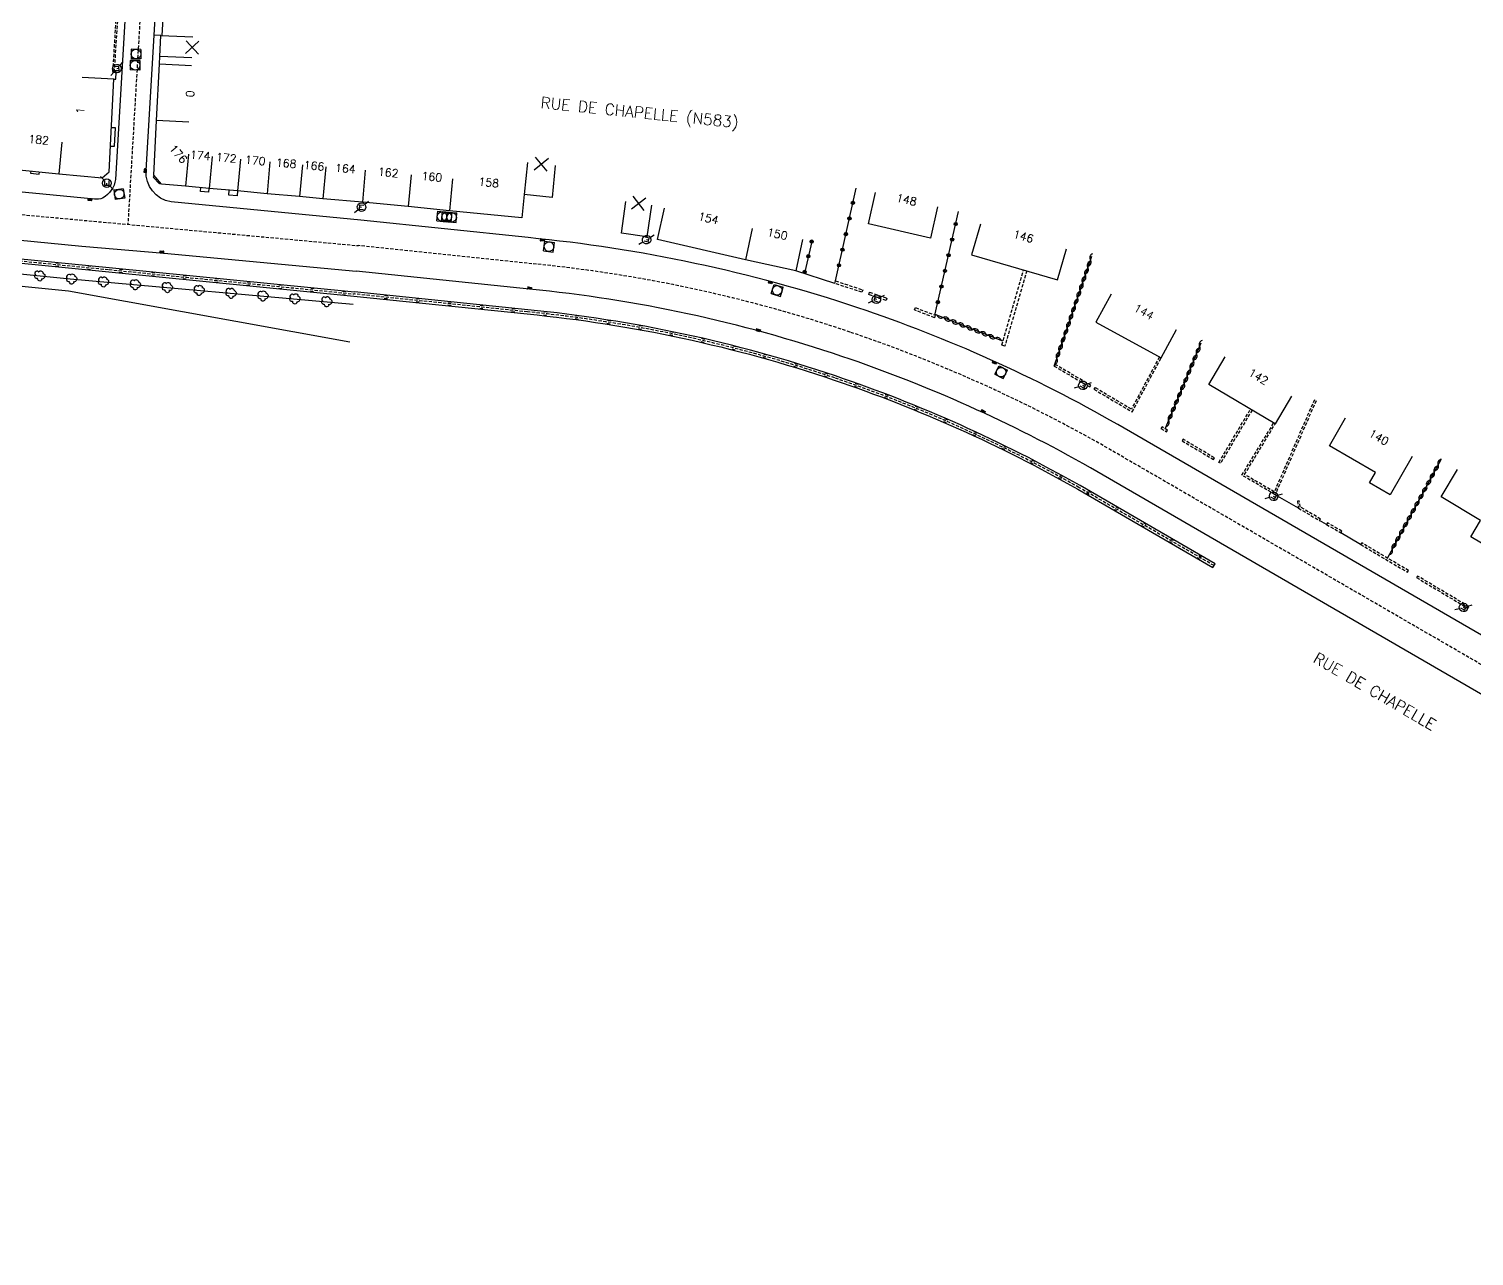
# Model space of a CAD drawing. Extents: x 146000 to 147001, y 128004 to 129000.
# Drawn here: x 146335.3 to 146561, y 128183.3 to 128374.8 of the extents above; entities that cross this region are included whole.
import ezdxf
from ezdxf.enums import TextEntityAlignment as Align

# ---------------------------------------------------------------- set-up
doc = ezdxf.new("R2010")
doc.units = 0
doc.header["$MEASUREMENT"] = 0
doc.linetypes.add('DASHED', pattern=[0.75, 0.5, -0.25])
doc.layers.get('0').update_dxf_attribs({"linetype": 'CONTINUOUS'})
for name, color, linetype in [('W0001', 6, 'DASHED'), ('W0008', 7, 'CONTINUOUS'), ('W0100', 7, 'CONTINUOUS'), ('W0112', 1, 'DASHED'), ('W0211', 2, 'CONTINUOUS'), ('W0220', 5, 'DASHED'), ('W0300', 7, 'CONTINUOUS'), ('W0302', 3, 'CONTINUOUS'), ('W0310', 3, 'CONTINUOUS'), ('W0322', 7, 'CONTINUOUS'), ('W0334', 7, 'CONTINUOUS'), ('W0400', 7, 'CONTINUOUS'), ('W0420', 7, 'CONTINUOUS'), ('W0471', 7, 'CONTINUOUS'), ('W0989', 7, 'CONTINUOUS'), ('W0991', 7, 'CONTINUOUS'), ('W1102', 7, 'CONTINUOUS')]:
    doc.layers.add(name, color=color, linetype=linetype)
doc.styles.get("Standard").update_dxf_attribs({"font": 'romans.shx', "width": 0.85})

# ---------------------------------------------------------------- blocks, each defined once
blk = doc.blocks.new('t991o')
at = {"color": 0, "linetype": 'Continuous'}
for p, q in [((-1, 1), (1, -1)), ((-1, -1), (1, 1))]:
    blk.add_line(p, q, dxfattribs=at)
blk = doc.blocks.new('T300')
for p, q in [((-0.8, 0.51), (-0.86, 0.34)), ((-0.86, 0.34), (-0.86, 0.17)), ((-0.86, 0.17), (-0.74, 0.06)), ((-0.69, 0.63), (-0.8, 0.51)), ((-0.8, -0.06), (-0.74, 0.06)), ((-0.74, 0.06), (-0.69, 0.11)), ((-0.57, 0.69), (-0.69, 0.63)), ((-0.46, 0.69), (-0.57, 0.69)), ((-0.29, 0.63), (-0.46, 0.69)), ((-0.29, 0.63), (-0.17, 0.74)), ((-0.23, 0.57), (-0.29, 0.63)), ((-0.17, 0.74), (-0.06, 0.8)), ((-0.06, 0.8), (0.06, 0.8)), ((0.06, 0.8), (0.23, 0.74)), ((0.23, 0.74), (0.34, 0.63)), ((0.34, 0.63), (0.4, 0.51)), ((0.46, 0.46), (0.34, 0.46)), ((0.4, 0.51), (0.4, 0.46)), ((0.57, 0.4), (0.46, 0.46)), ((0.57, 0.4), (0.69, 0.29)), ((0.69, 0.29), (0.74, 0.17)), ((0.74, 0.06), (0.69, -0.17)), ((0.74, 0.17), (0.74, 0.06)), ((-0.8, -0.17), (-0.8, -0.06)), ((-0.8, -0.23), (-0.8, -0.17)), ((-0.74, -0.34), (-0.8, -0.23)), ((-0.69, -0.4), (-0.74, -0.34)), ((-0.51, -0.46), (-0.69, -0.4)), ((-0.4, -0.46), (-0.51, -0.46)), ((-0.4, -0.46), (-0.34, -0.46)), ((-0.34, -0.46), (-0.34, -0.4)), ((-0.34, -0.51), (-0.34, -0.46)), ((-0.29, -0.63), (-0.34, -0.51)), ((-0.17, -0.74), (-0.29, -0.63)), ((-0.06, -0.8), (-0.17, -0.74)), ((0.06, -0.8), (-0.06, -0.8)), ((0.17, -0.74), (0.06, -0.8)), ((0.23, -0.69), (0.17, -0.74)), ((0.29, -0.46), (0.23, -0.46)), ((0.29, -0.63), (0.23, -0.69)), ((0.46, -0.4), (0.29, -0.46)), ((0.34, -0.51), (0.29, -0.63)), ((0.34, -0.51), (0.34, -0.46)), ((0.57, -0.34), (0.46, -0.4)), ((0.63, -0.29), (0.57, -0.34)), ((0.69, -0.17), (0.63, -0.29))]:
    blk.add_line(p, q)
blk = doc.blocks.new('t220o')
at = {"color": 0, "linetype": 'Continuous'}
for p, q in [((-0.25, 0.25), (0.25, 0.25)), ((-0.25, -0.25), (0.25, -0.25))]:
    blk.add_line(p, q, dxfattribs=at)
blk = doc.blocks.new('T400')
for p, q in [((-0.15, 0.3), (0.15, 0.3)), ((-0.15, -0.25), (-0.15, 0.3)), ((-0.15, 0.15), (0.15, 0.15)), ((-0.15, 0), (0.15, 0)), ((0.15, 0.3), (0.15, -0.25)), ((-0.15, -0.15), (0.15, -0.15)), ((-0.15, -0.25), (-0.15, -0.3)), ((-0.15, -0.3), (0.15, -0.3)), ((0.15, -0.3), (0.15, -0.25))]:
    blk.add_line(p, q)
blk = doc.blocks.new('T471')
for p, q in [((-0.333334, 0.333334), (-0.333334, -0.333334)), ((-0.333334, 0.333334), (0.333334, 0.333334)), ((-0.333334, 0), (0, 0)), ((0.500001, 0.500001), (1.000002, 1.000002)), ((-0.500001, -0.500001), (-1.000002, -1.000002)), ((-0.333334, -0.333334), (0.333334, -0.333334))]:
    blk.add_line(p, q)
blk.add_ellipse((0, 0), major_axis=(0.471405, 0.471405), ratio=1, start_param=5.4977871438, end_param=11.780972451)
blk = doc.blocks.new('T420')
for p, q in [((0.75, 0.75), (-0.75, 0.75)), ((-0.75, 0.75), (-0.75, -0.75)), ((0.75, 0.75), (0.75, -0.75)), ((0.75, -0.75), (-0.75, -0.75))]:
    blk.add_line(p, q)
blk.add_ellipse((0, 0), major_axis=(-0.53, 0.53), ratio=1, start_param=3.926991, end_param=10.210176)
blk = doc.blocks.new('t310o')
at = {"color": 0, "linetype": 'Continuous'}
for centre, start, end in [((-0.5, 0.38), 216.8699, 323.1304), ((0.5, -0.37), 36.8699, 143.1303)]:
    blk.add_arc(centre, 0.625, start, end, dxfattribs=at)
blk = doc.blocks.new('t322o')
at = {"color": 0, "linetype": 'Continuous'}
for radius in [0.25, 0.15]:
    blk.add_circle((0, 0), radius, dxfattribs=at)

msp = doc.modelspace()

# ---------------------------------------------------------------- linework, layer by layer
at = {"layer": 'W0001'}
for points in [[(146370.22, 128580.47), (146362.11, 128532.3), (146355.94, 128495.11, 0.057407), (146354.37, 128474.82), (146355.25, 128444.68, -0.025929), (146354.94, 128420.96), (146354.06, 128399.95), (146350.79, 128344.31, -0.248728)], [(146764.38, 128187.07), (146751.54, 128191.49), (146717.96, 128202.99), (146698.44, 128209.67), (146668.04, 128220.07, -0.033093), (146635.91, 128233.43, -0.012212), (146611.39, 128247.08), (146581.95, 128264.12), (146565.39, 128273.71), (146503.08, 128309.79, 0.047576), (146463.58, 128327.49, 0.057368), (146413.89, 128338.18), (146386.79, 128340.99)]]:
    msp.add_lwpolyline(points, format="xyb", dxfattribs=at)
at = {"layer": 'W0001', "flags": 128}
msp.add_lwpolyline([(146283.45, 128350.52), (146386.79, 128340.99)], dxfattribs=at)
at = {"layer": 'W0008'}
for points in [[(146351.35, 128575.15), (146359.1, 128576.45, -0.494313), (146365.31, 128569.34), (146359.16, 128532.8), (146353, 128495.64, 0.057259), (146351.38, 128474.72), (146352.26, 128444.58, -0.019902), (146352.22, 128421.12), (146351.71, 128400.04), (146348.85, 128351.34, -0.238777), (146346.85, 128348.42, -0.132636), (146345.58, 128348.27)], [(146387.15, 128344.98), (146357.53, 128347.81, -0.382709), (146353.64, 128352.74), (146354.87, 128373.83), (146357.72, 128421.78, 0.032887), (146358.2, 128445.79), (146357.37, 128474.38, -0.061548), (146358.95, 128494.48), (146364.98, 128531.47), (146371.14, 128567.89, -0.316395), (146379.22, 128576.26, -0.081991), (146382.26, 128576.29), (146421.23, 128572.03)], [(146765.68, 128190.87), (146753.15, 128195.13), (146717.36, 128207.38), (146699.28, 128213.57), (146669.65, 128223.73, -0.036629), (146637.73, 128237, -0.015294), (146613.29, 128250.6), (146584.36, 128267.34), (146567.71, 128276.97), (146505.36, 128313.08, 0.048768), (146464.76, 128331.31, 0.05659), (146413.28, 128342.24), (146387.15, 128344.98)], [(146763.09, 128183.28), (146750.24, 128187.7), (146716.67, 128199.2), (146697.15, 128205.88), (146666.75, 128216.28, -0.033133), (146634.09, 128229.87, -0.012225), (146609.37, 128243.63), (146579.95, 128260.65), (146563.38, 128270.25), (146501.09, 128306.32, 0.047557), (146462.3, 128323.7, 0.057382), (146413.49, 128334.2), (146386.43, 128336.99)]]:
    msp.add_lwpolyline(points, format="xyb", dxfattribs=at)
for points in [[(146345.58, 128348.27), (146345.57, 128348.27), (146345.58, 128348.27), (146309.46, 128351.74), (146283.81, 128354.21)], [(146291.29, 128345.98), (146308.48, 128344.35), (146343.6, 128340.89), (146356.44, 128339.82), (146386.43, 128336.99)]]:
    msp.add_lwpolyline(points, dxfattribs=at)
at = {"layer": 'W0100'}
for points in [[(146360.77, 128370.29), (146355.77, 128370.51), (146355.92, 128373.78), (146360.91, 128373.56)], [(146387.85, 128352.75), (146387.4, 128347.77), (146381.24, 128348.32), (146377.6, 128348.64), (146372.53, 128349.1), (146367.92, 128349.53), (146363.5, 128349.92), (146359.79, 128350.27), (146356.06, 128350.61), (146354.85, 128352), (146355.28, 128360.53), (146355.73, 128369.36), (146360.72, 128369.11)], [(146333.28, 128357.88), (146332.79, 128352.91), (146339.98, 128352.2), (146346.78, 128351.56), (146347.86, 128352.54), (146348.62, 128366.99), (146343.63, 128367.25)], [(146417.53, 128353.51), (146417.02, 128348.53), (146412.65, 128348.99), (146412.3, 128345.31), (146401, 128346.45), (146394.54, 128347.1), (146387.4, 128347.77)], [(146477.23, 128347.06), (146476.12, 128342.18), (146466.42, 128344.39), (146467.53, 128349.27)], [(146432.53, 128347.31), (146431.81, 128342.36), (146427.85, 128342.93), (146428.57, 128347.88)], [(146456.14, 128341.95), (146455.07, 128337.06), (146447.22, 128338.79), (146433.47, 128341.97), (146434.6, 128346.84)], [(146483.91, 128344.37), (146482.52, 128339.57), (146495.96, 128335.68), (146497.35, 128340.49)], [(146532.5, 128317.48), (146529.95, 128313.18), (146519.6, 128319.32), (146522.15, 128323.62)], [(146551.35, 128308.07), (146547.89, 128302.11), (146544.68, 128303.97), (146545.63, 128305.6), (146538.43, 128309.77), (146540.94, 128314.1)], [(146570.45, 128298.93), (146566.37, 128292.06), (146560.5, 128295.54), (146562.03, 128298.11), (146555.86, 128301.77), (146558.41, 128306.07)]]:
    msp.add_lwpolyline(points, dxfattribs=at)
at = {"layer": 'W0100', "flags": 128}
msp.add_lwpolyline([(146504.34, 128333.43), (146501.95, 128329.04), (146512.14, 128323.49), (146514.53, 128327.88)], dxfattribs=at)
at = {"layer": 'W0112'}
for points in [[(146348.9, 128376.16), (146348.39, 128368.09), (146348.69, 128368.07), (146349.2, 128376.14)], [(146491.14, 128337.08), (146487.73, 128325.3), (146487.25, 128325.49), (146490.64, 128337.22)], [(146511.87, 128323.63), (146507.49, 128315.46), (146501.81, 128318.83), (146501.65, 128318.57), (146507.61, 128315.04), (146512.14, 128323.49)], [(146526.33, 128315.33), (146521.41, 128307.03), (146521.16, 128307.16), (146526.09, 128315.47)], [(146536.32, 128316.77), (146529.94, 128302.12), (146524.75, 128305.17), (146529.72, 128313.32)], [(146536.06, 128316.93), (146529.8, 128302.55), (146525.17, 128305.28), (146529.95, 128313.18)]]:
    msp.add_lwpolyline(points, dxfattribs=at)
for points in [[(146465.42, 128333.71), (146461.18, 128335.09), (146461.29, 128335.48), (146465.53, 128334.1)], [(146466.61, 128333.72), (146469.32, 128332.79), (146469.19, 128332.41), (146466.48, 128333.34)], [(146476.72, 128329.75), (146473.64, 128330.95), (146473.78, 128331.32), (146476.87, 128330.12)], [(146501.16, 128319.19), (146495.59, 128322.45), (146495.43, 128322.2), (146501.01, 128318.93)], [(146512.11, 128312.46), (146512.96, 128311.94), (146513.12, 128312.19), (146512.27, 128312.71)], [(146515.4, 128310.53), (146520.3, 128307.63), (146520.45, 128307.88), (146515.55, 128310.79)], [(146537.03, 128298.32), (146533.85, 128300.21), (146533.71, 128301.17), (146533.41, 128301.13), (146533.58, 128300.02), (146536.88, 128298.07)], [(146540.35, 128296.44), (146538.1, 128297.74), (146537.95, 128297.48), (146540.2, 128296.18)], [(146550.77, 128290.27), (146543.45, 128294.6), (146543.29, 128294.35), (146550.61, 128290.01)], [(146560.2, 128284.64), (146552.18, 128289.42), (146552.03, 128289.17), (146560.05, 128284.39)]]:
    msp.add_lwpolyline(points, close=True, dxfattribs=at)
at = {"layer": 'W0211'}
msp.add_lwpolyline([(146385.44, 128325.91), (146341.53, 128333.89), (146314, 128336.67), (146288.36, 128340.33)], dxfattribs=at)
at = {"layer": 'W0220'}
msp.add_lwpolyline([(146289.68, 128342.96), (146306.95, 128341.27), (146347.85, 128337.25), (146386.12, 128333.45)], dxfattribs=at)
msp.add_lwpolyline([(146520.39, 128291.05), (146499.3, 128303.25, 0.047538), (146461.17, 128320.34, 0.057395), (146413.19, 128330.66), (146386.12, 128333.45)], format="xyb", dxfattribs=at)
at = {"layer": 'W0302'}
msp.add_lwpolyline([(146292.44, 128341.89), (146314.19, 128338.58), (146341.76, 128335.8), (146385.97, 128331.88)], dxfattribs=at)
at = {"layer": 'W0310'}
for points in [[(146495.43, 128322.2), (146501.3, 128339.34)], [(146487.42, 128326.09), (146476.84, 128330.27)], [(146512.76, 128312.41), (146518.41, 128325.84)], [(146547.46, 128292.23), (146555.85, 128307.59)]]:
    msp.add_lwpolyline(points, dxfattribs=at)
at = {"layer": 'W0322'}
for points in [[(146461.29, 128335.48), (146464.5, 128349.96)], [(146476.81, 128330.14), (146480.5, 128346.32)], [(146457.57, 128341.63), (146456.48, 128336.9)]]:
    msp.add_lwpolyline(points, dxfattribs=at)
at = {"layer": 'W0334', "flags": 128}
msp.add_lwpolyline([(146356.15, 128373.77), (146359, 128421.68, 0.032849), (146359.48, 128445.84), (146358.65, 128474.43, -0.061657), (146360.21, 128494.25), (146366.24, 128531.26), (146372.4, 128567.68, -0.316315), (146379.45, 128575, -0.082516), (146382.09, 128575.02), (146421.09, 128570.75)], format="xyb", dxfattribs=at)
at = {"layer": 'W0334'}
for points in [[(146355.92, 128373.78), (146354.87, 128373.83)], [(146355.73, 128369.36), (146355.77, 128370.51)], [(146348.62, 128366.99), (146348.91, 128366.98), (146348.98, 128368.06), (146348.69, 128368.07)], [(146348.07, 128356.54), (146348.68, 128356.51), (146348.85, 128359.36), (146348.22, 128359.39)], [(146335.63, 128352.63), (146335.6, 128352.28), (146336.95, 128352.14), (146336.99, 128352.49)], [(146355.9, 128350.78), (146355.72, 128350.62), (146354.74, 128351.7), (146354.95, 128351.88)], [(146363.42, 128349.93), (146363.36, 128349.32), (146362.14, 128349.43), (146362.2, 128350.05)], [(146367.91, 128349.53), (146367.84, 128348.75), (146366.54, 128348.86), (146366.61, 128349.64)], [(146289.68, 128343.29), (146306.98, 128341.6), (146347.88, 128337.57), (146386.15, 128333.78)], [(146289.68, 128342.63), (146306.91, 128340.95), (146347.81, 128336.92), (146386.09, 128333.12)], [(146461.18, 128335.09), (146455.07, 128337.06)], [(146533.58, 128300.02), (146529.94, 128302.12)], [(146537.95, 128297.48), (146536.88, 128298.07)], [(146543.29, 128294.35), (146540.2, 128296.18)]]:
    msp.add_lwpolyline(points, dxfattribs=at)
msp.add_lwpolyline([(146386.09, 128333.12), (146413.15, 128330.33, -0.057396), (146461.07, 128320.02, -0.047538), (146499.14, 128302.96), (146520.22, 128290.76), (146520.55, 128291.33), (146499.47, 128303.54, 0.047538), (146461.28, 128320.65, 0.057394), (146413.22, 128330.98), (146386.15, 128333.78)], format="xyb", dxfattribs=at)
at = {"layer": 'W1102'}
for p, q in [((146360.28, 128360.27), (146355.28, 128360.53)), ((146340.48, 128357.17), (146339.98, 128352.2)), ((146360.26, 128355.25), (146359.79, 128350.27)), ((146363.94, 128354.9), (146363.5, 128349.92)), ((146368.38, 128354.5), (146367.92, 128349.53)), ((146372.97, 128354.08), (146372.53, 128349.1)), ((146378.04, 128353.62), (146377.6, 128348.64)), ((146381.68, 128353.3), (146381.24, 128348.32)), ((146413.17, 128353.96), (146412.65, 128348.99)), ((146395.04, 128352.07), (146394.54, 128347.1)), ((146401.5, 128351.43), (146401, 128346.45)), ((146448.29, 128343.67), (146447.22, 128338.79))]:
    msp.add_line(p, q, dxfattribs=at)

# ---------------------------------------------------------------- block references
at = {"layer": 'W0220'}
for p, rotation in [((146339.77, 128338.04), 354.375023012391), ((146344.74, 128337.55), 354.375023012391), ((146349.72, 128337.06), 354.339317234246), ((146354.7, 128336.57), 354.339317234246), ((146359.67, 128336.07), 354.339317234246), ((146364.65, 128335.58), 354.339317234246), ((146369.62, 128335.09), 354.339317234246), ((146374.6, 128334.59), 354.339317234246), ((146379.57, 128334.1), 354.339317234246), ((146384.55, 128333.61), 354.339317234246), ((146391.09, 128332.94), 174.1021034563423), ((146396.06, 128332.43), 174.1021034563423), ((146401.04, 128331.91), 174.1021034563423), ((146406.01, 128331.4), 174.1021034563423), ((146410.98, 128330.88), 174.1021034563423), ((146415.96, 128330.37), 173.6871647944296), ((146420.92, 128329.76), 172.3516428042325), ((146425.87, 128329.04), 171.0161208140354), ((146430.8, 128328.2), 169.6805988238384), ((146435.7, 128327.25), 168.3450768336413), ((146440.59, 128326.18), 167.0095548434442), ((146445.45, 128325), 165.6740328532471), ((146450.28, 128323.71), 164.3385108630501), ((146455.08, 128322.3), 163.002988872853), ((146459.84, 128320.78), 161.6674668826559), ((146464.57, 128319.16), 160.3742048599751), ((146469.26, 128317.42), 159.0734073348221), ((146473.91, 128315.58), 157.772609809669), ((146478.51, 128313.64), 156.471812284516), ((146483.07, 128311.59), 155.1710147593629), ((146487.59, 128309.44), 153.8702172342099), ((146492.05, 128307.19), 152.5694197090569), ((146496.46, 128304.84), 151.2686221839038), ((146500.82, 128302.38), 149.9296031841085), ((146505.14, 128299.87), 149.9296031841085), ((146509.47, 128297.37), 149.9296031841085), ((146513.8, 128294.86), 149.9296031841085), ((146518.12, 128292.35), 149.9296031841085)]:
    msp.add_blockref('t220o', p, dxfattribs=dict(at, rotation=rotation))
at = {"layer": 'W0300'}
for p, rotation in [((146337.08, 128336.27), 354.2259006700129), ((146342.05, 128335.77), 354.934131195153), ((146347.03, 128335.33), 354.934131195153), ((146352.01, 128334.89), 354.934131195153), ((146356.99, 128334.45), 354.934131195153), ((146361.97, 128334), 354.934131195153), ((146366.95, 128333.56), 354.934131195153), ((146371.93, 128333.12), 354.934131195153), ((146376.91, 128332.68), 354.934131195153), ((146381.89, 128332.24), 354.934131195153)]:
    msp.add_blockref('T300', p, dxfattribs=dict(at, rotation=rotation))
at = {"layer": 'W0310'}
for p, rotation in [((146501.1, 128338.75), 71.1195430382764), ((146500.29, 128336.39), 71.1195430382764), ((146500.69, 128337.57), 71.1195430382764), ((146499.88, 128335.21), 71.1195430382764), ((146499.07, 128332.84), 71.1195430382764), ((146499.48, 128334.02), 71.1195430382764), ((146498.27, 128330.48), 71.1195430382764), ((146498.67, 128331.66), 71.1195430382764), ((146478.1, 128329.77), 158.449476857796), ((146479.26, 128329.31), 158.449476857796), ((146480.42, 128328.85), 158.449476857796), ((146481.58, 128328.39), 158.449476857796), ((146482.75, 128327.93), 158.449476857796), ((146497.46, 128328.11), 71.1195430382764), ((146497.86, 128329.29), 71.1195430382764), ((146483.91, 128327.47), 158.449476857796), ((146485.07, 128327.01), 158.449476857796), ((146486.23, 128326.56), 158.449476857796), ((146496.65, 128325.74), 71.1195430382764), ((146497.05, 128326.93), 71.1195430382764), ((146518.16, 128325.24), 67.1878064168027), ((146495.84, 128323.38), 71.1195430382764), ((146496.24, 128324.56), 71.1195430382764), ((146517.19, 128322.93), 67.1878064168027), ((146517.67, 128324.08), 67.1878064168027), ((146516.22, 128320.63), 67.1878064168027), ((146516.7, 128321.78), 67.1878064168027), ((146515.74, 128319.47), 67.1878064168027), ((146514.77, 128317.17), 67.1878064168027), ((146515.25, 128318.32), 67.1878064168027), ((146513.8, 128314.87), 67.1878064168027), ((146514.28, 128316.02), 67.1878064168027), ((146513.31, 128313.71), 67.1878064168027), ((146554.79, 128305.66), 61.36654488492911), ((146555.39, 128306.76), 61.36654488492911), ((146553.6, 128303.47), 61.36654488492911), ((146554.2, 128304.57), 61.36654488492911), ((146552.4, 128301.28), 61.36654488492911), ((146553, 128302.37), 61.36654488492911), ((146551.2, 128299.08), 61.36654488492911), ((146551.8, 128300.18), 61.36654488492911), ((146550, 128296.89), 61.36654488492911), ((146550.6, 128297.98), 61.36654488492911), ((146548.21, 128293.6), 61.36654488492911), ((146548.8, 128294.69), 61.36654488492911), ((146549.4, 128295.79), 61.36654488492911)]:
    msp.add_blockref('t310o', p, dxfattribs=dict(at, rotation=rotation))
at = {"layer": 'W0322'}
for p, rotation in [((146464, 128347.68), 77.4788823497509), ((146463.46, 128345.24), 77.4788823497509), ((146480.05, 128344.37), 77.16618596815009), ((146457.57, 128341.63), 257.063907066738), ((146462.91, 128342.8), 77.4788823497509), ((146479.5, 128341.93), 77.16618596815009), ((146462.37, 128340.36), 77.4788823497509), ((146478.94, 128339.5), 77.16618596815009), ((146457.04, 128339.34), 257.063907066738), ((146461.83, 128337.92), 77.4788823497509), ((146456.48, 128336.9), 257.063907066738), ((146478.39, 128337.06), 77.16618596815009), ((146477.83, 128334.62), 77.16618596815009), ((146477.28, 128332.18), 77.16618596815009)]:
    msp.add_blockref('t322o', p, dxfattribs=dict(at, rotation=rotation))
at = {"layer": 'W0400'}
for p, rotation in [((146353.5, 128352.7), 177.9815209338241), ((146344.88, 128348.19), 85.38289618209282), ((146415.5, 128341.87), 261.702535489502), ((146356.1, 128339.99), 85.22812580705396), ((146451.1, 128335.25), 253.530015295917), ((146413.5, 128334.37), 261.702535489502), ((146449.22, 128327.79), 253.530015295917), ((146486.07, 128322.74), 242.996101742808), ((146484.33, 128315.1), 242.996101742808)]:
    msp.add_blockref('T400', p, dxfattribs=dict(at, rotation=rotation))
at = {"layer": 'W0420'}
for p, rotation in [((146352.05, 128370.89), 359.268140465993), ((146351.91, 128369.15), 359.268140465993), ((146349.44, 128349.03), 8.615648171690081), ((146399.85, 128345.55), 174.637852518518), ((146400.6, 128345.49), 174.637852518518), ((146401.36, 128345.42), 174.637852518518), ((146416.55, 128340.84), 171.702535489502), ((146452.19, 128334.01), 163.530015295917), ((146487.15, 128321.24), 153.018461684898)]:
    msp.add_blockref('T420', p, dxfattribs=dict(at, rotation=rotation))
at = {"layer": 'W0471'}
for p, rotation in [((146349.07, 128368.61), 184.138493557176), ((146347.51, 128350.76), 90), ((146387.27, 128347.01), 354.6186995236229), ((146431.79, 128341.92), 166.960281657893), ((146467.67, 128332.63), 341.007594950305), ((146499.92, 128319.18), 153.018461684898), ((146529.7, 128301.86), 150.105150033578), ((146559.36, 128284.53), 151.44427080394)]:
    msp.add_blockref('T471', p, dxfattribs=dict(at, rotation=rotation))
at = {"layer": 'W0991'}
for p, rotation in [((146360.84, 128371.93), 357.4836816653976), ((146415.35, 128353.73), 84.09215680839826), ((146430.55, 128347.59), 81.7533914918575)]:
    msp.add_blockref('t991o', p, dxfattribs=dict(at, rotation=rotation))

# ---------------------------------------------------------------- texts
at = {"layer": 'W0989'}
for s, rotation, p in [('RUE DE CHAPELLE (N583)', 354.173, (146430.69, 128361.66)), ('RUE DE CHAPELLE', 329.9142, (146545.5, 128271.43))]:
    msp.add_text(s, height=1.75, rotation=rotation, dxfattribs=at).set_placement(p, align=Align.MIDDLE)
at = {"layer": 'W0991'}
for s, rotation, p in [('0', 87.1352, (146360.5, 128364.69)), ('1', 86.9959, (146343.36, 128362.09)), ('182', 354.3422, (146336.87, 128357.53)), ('176', 310.9272, (146358.67, 128355.31)), ('174', 354.5827, (146362.1, 128355.08)), ('172', 354.8697, (146366.16, 128354.7)), ('170', 354.6639, (146370.68, 128354.29)), ('168', 354.8923, (146375.51, 128353.85)), ('166', 354.9575, (146379.86, 128353.46)), ('164', 354.8641, (146384.76, 128353.02)), ('162', 354.6317, (146391.45, 128352.41)), ('160', 354.3326, (146398.26, 128351.75)), ('158', 354.0922, (146407.14, 128350.85)), ('148', 347.1846, (146472.38, 128348.16)), ('154', 346.9603, (146441.45, 128345.26)), ('150', 347.5828, (146452.22, 128342.81)), ('146', 343.8729, (146490.63, 128342.43)), ('144', 331.4105, (146509.44, 128330.66)), ('142', 329.3149, (146527.33, 128320.55)), ('140', 329.907, (146546.14, 128311.08))]:
    msp.add_text(s, height=1.25, rotation=rotation, dxfattribs=at).set_placement(p, align=Align.MIDDLE)

doc.saveas('drawing.dxf')
